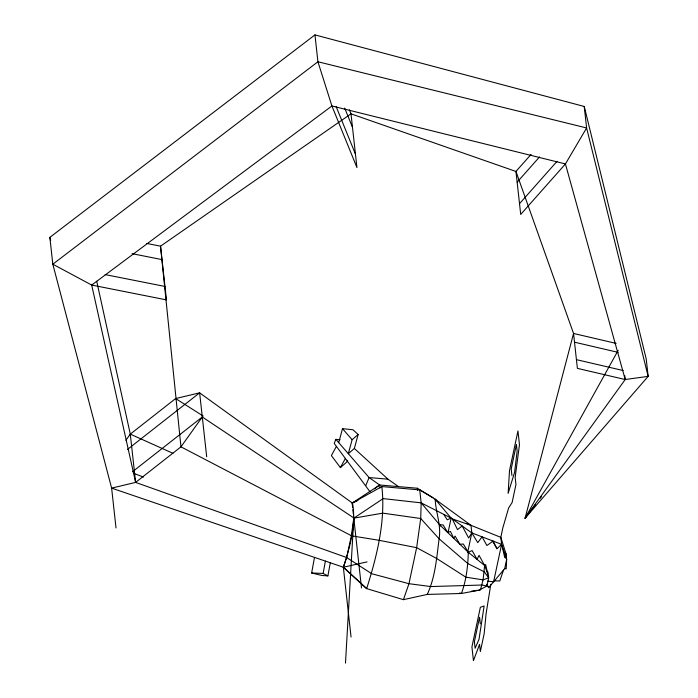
<?xml version="1.0" encoding="UTF-8"?>
<svg xmlns="http://www.w3.org/2000/svg" width="698" height="698" viewBox="0 0 698 698"><rect width="100%" height="100%" fill="white"/><g stroke="black" fill="none" stroke-linecap="round" stroke-linejoin="round"><path stroke-width="1.05" d="M487.623 574.55L487.675 571.575L487.771 573.773L485.634 564.534L484.63 565.52L483.077 579.855L480.425 589.941L461.43 593.483L427.237 594.434L403.418 599.661L366.668 588.615L343.346 567.23L111.628 488.12L52.821 264.21L49.855 237.355L314.955 34.9L584.235 106.471L646.217 358.912L648.145 376.37L525.071 518.23L573.547 333.461L515.962 171.455L350.998 113.835L349.358 109.804M352.612 507.42L352.141 503.118L381.841 486.567L419.734 489.926L421.156 502.857L420.72 518.501L416.636 547.677L408.958 583.694L403.418 599.661M351.05 637.03L343.346 567.23L346.697 557.571L351.33 535.811L353.799 518.169L383.167 498.599L421.156 502.857L439.504 524.652L443.195 524.975L447.688 532.504L450.454 531.431L453.709 538.289L455.079 536.09L459.912 544.248L463.341 544.021L468.306 552.31C467.922 566.235 466.299 580.352 461.43 593.483L459.642 592.942M345.493 663.1L353.799 518.169L382.757 513.143L420.72 518.501L439.094 538.804L467.817 563.548L484.281 571.845L488.67 577.839L486.934 585.971L479.395 590.072M381.841 486.567C385.776 521.013 376.929 555.974 366.668 588.615L343.346 567.23C349.995 546.77 356.329 524.765 352.516 503.153L199.628 392.843L175.634 398.558L130.29 434.13L125.902 440.272M490.825 584.261L486.078 613.778L484.194 633.514L480.355 651.531L479.561 644.367L473.445 660.657L471.927 646.889L480.364 607.295L484.133 605.951L479.011 639.333L475.111 648.25L474.387 641.654L479.587 617.233L480.32 623.838M330.355 562.492L327.886 575.902L321.787 575.449L311.631 573.006L314.475 557.536M327.886 575.902L323.122 573.424L325.408 561.044M448.046 532.609L451.144 518.099L435.177 499.21L419.734 489.926M467.616 552.624L471.813 532.906L470.976 525.332L435.177 499.21C435.753 512.594 441.424 525.28 439.094 538.804C436.678 557.519 435.325 577.176 427.237 594.434M488.207 576.374L488.399 575.44L484.63 565.52L479.064 555.346L477.092 559.421L472.11 550.556L468.306 552.31L439.504 524.652L440.455 525.987M511.931 475.504L511.206 468.899L516.407 444.478L517.139 451.083L514.601 472.319L508.127 493.381L509.514 470.548L517.951 430.954L519.469 444.722L515.159 477.353L515.953 484.517L512.114 502.534L508.641 507.943L502.839 527.871L500.824 537.355L501.592 544.353L493.617 581.774L488.696 587.611L487.012 585.229M505.596 555.94L506.033 553.898L500.824 537.355L470.976 525.332L452.26 518.902L457.495 529.608L462.172 525.995L468.672 538.001L471.813 532.906L501.592 544.353L506.652 559.491L506.198 568.879L504.689 568.678L493.617 581.774L487.597 581.181M504.689 568.678L506.652 559.491L506.033 553.898L504.829 552.249M338.722 442.654L342.5 428.677L352.944 429.741L358.135 434.479L354.357 448.465L348.337 453.7L352.106 439.714L358.135 434.479M503.476 570.118L499.785 580.98L494.393 580.858M340.066 439.74L335.869 439.382L334.211 443.405L370.036 491.802M365.778 485.607L369.094 477.554L335.869 439.382M336.41 446.354L331.393 455.576L340.388 467.599L346.592 462.216L347.595 460.375M340.388 467.599L345.405 458.377M535.602 504.375L525.071 518.23L618.192 350.3M354.183 518.204L202.298 416.985L180.957 446.842L135.621 482.405L111.628 488.12L116.016 527.941M525.071 518.23L625.207 379.529L624.78 375.646M540.208 498.311L541.526 496.583M531.108 154.354L515.962 171.455L520.708 214.426L565.432 163.943L586.608 127.961L584.235 106.471M517.148 182.195L539.51 156.954M519.521 203.685L557.03 161.343M492.395 540.819L496.993 548.707L501.592 544.353M127.429 449.486L199.628 392.843L206.695 456.806M132.611 471.656L202.298 416.985M374.425 488.888L379.651 484.997L417.378 488.234L433.057 497.691M398.514 486.619L387.957 479.168L369.094 477.554L379.651 484.997L352.141 503.118L357.943 500.405M496.993 548.707L493.076 541.081L486.899 545.522L482.03 536.841L477.781 542.643L471.813 532.906L451.144 518.099L447.244 519.801L443.806 514.478M343.346 567.23L367.061 561.899M471.29 591.25L478.383 590.22M616.151 343.399L573.547 333.461L577.394 368.37L625.207 379.529L648.145 376.37L586.608 127.961L317.922 61.756L52.821 264.21L91.691 285.054L166.464 299.887L160.531 246.176L350.998 113.835L356.931 167.555L331.916 105.974L317.922 61.756L314.955 34.9M311.631 573.006L323.122 573.424M506.094 557.833L504.759 557.685L501.949 545.417M351.33 535.811L378.962 540.278L416.636 547.677L436.8 558.566L465.863 577.185L483.077 579.855L488.67 577.839L488.399 575.44M486.934 585.971L481.969 585.029L430.832 586.556L408.958 583.694L371.816 573.765L346.697 557.571M146.65 243.419L160.531 246.176L180.957 446.842L351.609 535.828M132.105 253.671L162.015 259.604M105.162 274.593L164.981 286.459M574.506 342.186L618.158 352.368M576.435 359.644L623.201 370.551M625.207 379.529L565.432 163.943L331.916 105.974L91.691 285.054L135.621 482.405L346.801 557.58M133.353 473.227L143.509 477.074M96.717 281.242L130.29 434.13L172.991 453.325M467.075 523.448L470.976 525.332M451.144 518.099L421.156 502.857M175.634 398.558L203.231 416.078M468.306 552.31L484.63 565.52M354.357 448.465L387.957 479.168M435.177 499.21L436.582 500.815M342.5 428.677L352.106 439.714M486.646 584.243L488.696 587.611M344.69 108.085L352.481 127.272M336.174 106.681L355.448 154.127M49.855 237.355L50.684 240.522M417.378 488.234L417.613 490.38M379.651 484.997L379.974 487.998M352.848 509.575L353.328 513.868M353.563 516.023L361.503 587.969M130.29 434.13L135.621 482.405"/></g></svg>
